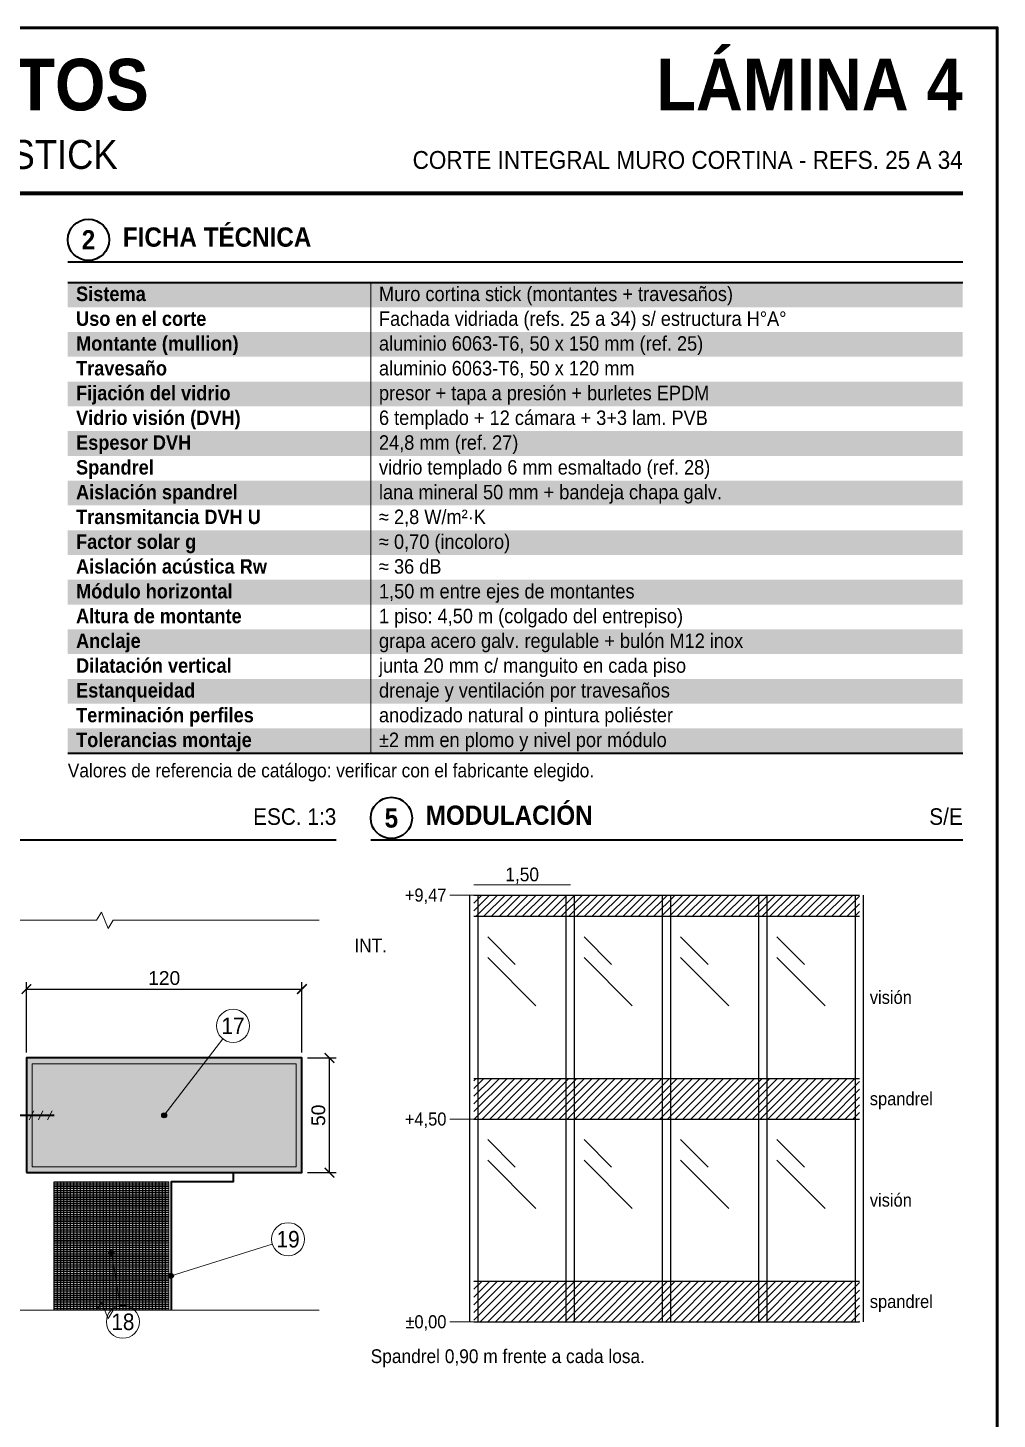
# Model space of a CAD drawing. Header units: millimetres. Extents: x 10 to 287, y 10 to 410.
# Drawn here: x 146.2 to 287, y 207.8 to 410 of the extents above; entities that cross this region are included whole.
import ezdxf
from ezdxf.enums import TextEntityAlignment as Align

# ---------------------------------------------------------------- set-up
doc = ezdxf.new("R2010")
doc.units = ezdxf.units.MM
for name, color, linetype in [('0-MARCO', 7, 'Continuous'), ('1-AISLACION', 8, 'Continuous'), ('1-ALUMINIO', 7, 'Continuous'), ('1-CHAPA', 7, 'Continuous'), ('1-CONTORNO', 7, 'Continuous'), ('1-TORNILLERIA', 7, 'Continuous'), ('1-VIDRIO', 7, 'Continuous'), ('2-COTAS', 7, 'Continuous'), ('3-REFERENCIAS', 7, 'Continuous'), ('3-TABLAS', 7, 'Continuous'), ('3-TEXTOS', 7, 'Continuous'), ('3-TITULOS', 7, 'Continuous')]:
    doc.layers.add(name, color=color, linetype=linetype)
doc.styles.add('ARIAL', font='arial.ttf')
doc.styles.add('ARIAL-NEGRITA', font='arialbd.ttf')
doc.dimstyles.new('CATALOGO', dxfattribs={"dimtxt": 2, "dimasz": 1.4, "dimexe": 1, "dimexo": 0.8, "dimgap": 0.6, "dimtad": 1, "dimdec": 0, "dimtxsty": 'ARIAL', "dimblk": 'ARCHTICK', "dimcen": 2.5, "dimclrd": 7, "dimclre": 7, "dimclrt": 7, "dimazin": 3, "dimtfac": 1, "dimtmove": 0, "dimatfit": 3, "dimarcsym": 0})

# ---------------------------------------------------------------- blocks, each defined once
blk = doc.blocks.new('_ARCHTICK')
at = {"color": 0, "linetype": 'ByBlock', "const_width": 0.15}
blk.add_lwpolyline([(-0.5, -0.5), (0.5, 0.5)], dxfattribs=at)

msp = doc.modelspace()

# ---------------------------------------------------------------- hatches: boundary and pattern name
at = {"layer": '1-AISLACION', "true_color": 0xffffff}
h = msp.add_hatch(color=7, dxfattribs=at)
h.dxf.hatch_style = 1
h.paths.add_polyline_path([(150, 223.67), (166.67, 223.67), (166.67, 242.33), (150, 242.33)])
at = {"layer": '1-AISLACION'}
h = msp.add_hatch(dxfattribs=at)
h.set_pattern_fill('INSUL', color=8, scale=0.05, angle=90)
h.paths.add_polyline_path([(150, 223.67), (166.67, 223.67), (166.67, 242.33), (150, 242.33)])
at = {"layer": '1-ALUMINIO', "true_color": 0xcdd0d4}
h = msp.add_hatch(color=254, dxfattribs=at)
h.dxf.hatch_style = 1
h.paths.add_polyline_path([(146, 243.67), (186, 243.67), (186, 260.33), (146, 260.33)])
at = {"layer": '1-ALUMINIO', "true_color": 0xffffff}
h = msp.add_hatch(color=7, dxfattribs=at)
h.dxf.hatch_style = 1
h.paths.add_polyline_path([(146.83, 244.5), (185.17, 244.5), (185.17, 259.5), (146.83, 259.5)])
at = {"layer": '1-VIDRIO'}
h = msp.add_hatch(dxfattribs=at)
h.set_pattern_fill('ANSI31', color=8, scale=0.25)
h.paths.add_polyline_path([(211, 280.92), (267, 280.92), (267, 284), (211, 284)])
h = msp.add_hatch(dxfattribs=at)
h.set_pattern_fill('ANSI31', color=8, scale=0.25)
h.paths.add_polyline_path([(211, 251.46), (267, 251.46), (267, 257.35), (211, 257.35)])
h = msp.add_hatch(dxfattribs=at)
h.set_pattern_fill('ANSI31', color=8, scale=0.25)
h.paths.add_polyline_path([(211, 222), (267, 222), (267, 227.89), (211, 227.89)])
at = {"layer": '3-REFERENCIAS'}
h = msp.add_hatch(color=256, dxfattribs=at)
h.dxf.hatch_style = 1
edge = h.paths.add_edge_path()
edge.add_arc((166, 252), 0.35, 0, 360)
h = msp.add_hatch(color=256, dxfattribs=at)
h.dxf.hatch_style = 1
edge = h.paths.add_edge_path()
edge.add_arc((158.33, 232), 0.35, 0, 360)
h = msp.add_hatch(color=256, dxfattribs=at)
h.dxf.hatch_style = 1
edge = h.paths.add_edge_path()
edge.add_arc((167, 228.67), 0.35, 0, 360)
at = {"layer": '3-TABLAS', "true_color": 0xeeeeee}
h = msp.add_hatch(color=7, dxfattribs=at)
h.dxf.hatch_style = 1
h.paths.add_polyline_path([(152, 369.4), (282, 369.4), (282, 373), (152, 373)])
h = msp.add_hatch(color=7, dxfattribs=at)
h.dxf.hatch_style = 1
h.paths.add_polyline_path([(152, 362.2), (282, 362.2), (282, 365.8), (152, 365.8)])
h = msp.add_hatch(color=7, dxfattribs=at)
h.dxf.hatch_style = 1
h.paths.add_polyline_path([(152, 355), (282, 355), (282, 358.6), (152, 358.6)])
h = msp.add_hatch(color=7, dxfattribs=at)
h.dxf.hatch_style = 1
h.paths.add_polyline_path([(152, 347.8), (282, 347.8), (282, 351.4), (152, 351.4)])
h = msp.add_hatch(color=7, dxfattribs=at)
h.dxf.hatch_style = 1
h.paths.add_polyline_path([(152, 340.6), (282, 340.6), (282, 344.2), (152, 344.2)])
h = msp.add_hatch(color=7, dxfattribs=at)
h.dxf.hatch_style = 1
h.paths.add_polyline_path([(152, 333.4), (282, 333.4), (282, 337), (152, 337)])
h = msp.add_hatch(color=7, dxfattribs=at)
h.dxf.hatch_style = 1
h.paths.add_polyline_path([(152, 326.2), (282, 326.2), (282, 329.8), (152, 329.8)])
h = msp.add_hatch(color=7, dxfattribs=at)
h.dxf.hatch_style = 1
h.paths.add_polyline_path([(152, 319), (282, 319), (282, 322.6), (152, 322.6)])
h = msp.add_hatch(color=7, dxfattribs=at)
h.dxf.hatch_style = 1
h.paths.add_polyline_path([(152, 311.8), (282, 311.8), (282, 315.4), (152, 315.4)])
h = msp.add_hatch(color=7, dxfattribs=at)
h.dxf.hatch_style = 1
h.paths.add_polyline_path([(152, 304.6), (282, 304.6), (282, 308.2), (152, 308.2)])

# ---------------------------------------------------------------- linework, layer by layer
at = {"layer": '0-MARCO', "lineweight": 50}
msp.add_lwpolyline([(10, 10), (287, 10), (287, 410), (10, 410)], close=True, dxfattribs=at)
at = {"layer": '1-AISLACION', "lineweight": 18}
msp.add_lwpolyline([(150, 223.67), (166.67, 223.67), (166.67, 242.33), (150, 242.33)], close=True, dxfattribs=at)
at = {"layer": '1-ALUMINIO', "lineweight": 25}
for points in [[(210.4, 222), (210.4, 284)], [(211, 284), (267, 284)], [(211.6, 222), (211.6, 284)], [(224.4, 222), (224.4, 284)], [(225.6, 222), (225.6, 284)], [(238.4, 222), (238.4, 284)], [(239.6, 222), (239.6, 284)], [(252.4, 222), (252.4, 284)], [(253.6, 222), (253.6, 284)], [(266.4, 222), (266.4, 284)], [(267.6, 222), (267.6, 284)], [(211, 280.92), (267, 280.92)], [(211, 257.35), (267, 257.35)], [(211, 251.46), (267, 251.46)], [(211, 227.89), (267, 227.89)], [(211, 222), (267, 222)]]:
    msp.add_lwpolyline(points, dxfattribs=at)
at = {"layer": '1-ALUMINIO', "lineweight": 35}
msp.add_lwpolyline([(146, 243.67), (186, 243.67), (186, 260.33), (146, 260.33)], close=True, dxfattribs=at)
at = {"layer": '1-ALUMINIO', "lineweight": 13}
msp.add_lwpolyline([(146.83, 244.5), (185.17, 244.5), (185.17, 259.5), (146.83, 259.5)], close=True, dxfattribs=at)
at = {"layer": '1-CHAPA', "lineweight": 35}
msp.add_lwpolyline([(176, 243.67), (176, 242.33), (167, 242.33), (167, 223.67)], dxfattribs=at)
at = {"layer": '1-CONTORNO', "lineweight": 13}
for points in [[(126.21, 280.33), (156.17, 280.33), (156.89, 281.53), (157.85, 279.13), (158.57, 280.33), (188.53, 280.33)], [(126.21, 223.67), (156.17, 223.67), (156.89, 224.87), (157.85, 222.47), (158.57, 223.67), (188.53, 223.67)]]:
    msp.add_lwpolyline(points, dxfattribs=at)
at = {"layer": '1-TORNILLERIA', "lineweight": 35}
msp.add_lwpolyline([(133.41, 252), (150, 252)], dxfattribs=at)
at = {"layer": '1-TORNILLERIA', "lineweight": 9}
for points in [[(146.39, 251.33), (147.06, 252.67)], [(147.72, 251.33), (148.39, 252.67)], [(149.06, 251.33), (149.72, 252.67)]]:
    msp.add_lwpolyline(points, dxfattribs=at)
at = {"layer": '1-VIDRIO', "lineweight": 9}
for points in [[(213, 277.92), (217, 273.92)], [(227, 277.92), (231, 273.92)], [(241, 277.92), (245, 273.92)], [(255, 277.92), (259, 273.92)], [(213, 274.92), (220, 267.92)], [(227, 274.92), (234, 267.92)], [(241, 274.92), (248, 267.92)], [(255, 274.92), (262, 267.92)], [(213, 248.46), (217, 244.46)], [(227, 248.46), (231, 244.46)], [(241, 248.46), (245, 244.46)], [(255, 248.46), (259, 244.46)], [(213, 245.46), (220, 238.46)], [(227, 245.46), (234, 238.46)], [(241, 245.46), (248, 238.46)], [(255, 245.46), (262, 238.46)]]:
    msp.add_lwpolyline(points, dxfattribs=at)
at = {"layer": '2-COTAS', "lineweight": 13}
for points in [[(211, 285.5), (225, 285.5)], [(207.5, 284), (211, 284)], [(207.5, 251.46), (211, 251.46)], [(207.5, 222), (211, 222)]]:
    msp.add_lwpolyline(points, dxfattribs=at)
at = {"layer": '3-REFERENCIAS', "lineweight": 13}
for points in [[(174.54, 263.1), (166, 252)], [(181.71, 233.28), (167, 228.67)], [(159.61, 224.37), (158.33, 232)]]:
    msp.add_lwpolyline(points, dxfattribs=at)
at = {"layer": '3-REFERENCIAS', "lineweight": 18}
for centre in [(176, 265), (184, 234), (160, 222)]:
    msp.add_circle(centre, 2.4, dxfattribs=at)
at = {"layer": '3-REFERENCIAS'}
for centre in [(166, 252), (158.33, 232), (167, 228.67)]:
    msp.add_circle(centre, 0.35, dxfattribs=at)
at = {"layer": '3-TABLAS', "lineweight": 35}
for points in [[(152, 373), (282, 373)], [(152, 304.6), (282, 304.6)]]:
    msp.add_lwpolyline(points, dxfattribs=at)
at = {"layer": '3-TABLAS', "lineweight": 13}
msp.add_lwpolyline([(196, 373), (196, 304.6)], dxfattribs=at)
at = {"layer": '3-TITULOS', "lineweight": 70}
msp.add_lwpolyline([(15, 386), (282, 386)], dxfattribs=at)
at = {"layer": '3-TITULOS', "lineweight": 35}
for points in [[(152, 376), (282, 376)], [(105, 292), (191, 292)], [(196, 292), (282, 292)]]:
    msp.add_lwpolyline(points, dxfattribs=at)
for centre in [(155, 379.2), (199, 295.2)]:
    msp.add_circle(centre, 3, dxfattribs=at)

# ---------------------------------------------------------------- texts
at = {"layer": '3-REFERENCIAS', "style": 'ARIAL', "width": 0.9}
for s, p in [('17', (176, 265)), ('19', (184, 234)), ('18', (160, 222))]:
    msp.add_text(s, height=2.4, dxfattribs=at).set_placement(p, align=Align.MIDDLE_CENTER)
at = {"layer": '3-TABLAS', "width": 0.9}
for s, style, p in [('Sistema', 'ARIAL-NEGRITA', (153.2, 370.3)), ('Muro cortina stick (montantes + travesaños)', 'ARIAL', (197.2, 370.3)), ('Uso en el corte', 'ARIAL-NEGRITA', (153.2, 366.7)), ('Fachada vidriada (refs. 25 a 34) s/ estructura H°A°', 'ARIAL', (197.2, 366.7)), ('Montante (mullion)', 'ARIAL-NEGRITA', (153.2, 363.1)), ('aluminio 6063-T6, 50 x 150 mm (ref. 25)', 'ARIAL', (197.2, 363.1)), ('Travesaño', 'ARIAL-NEGRITA', (153.2, 359.5)), ('aluminio 6063-T6, 50 x 120 mm', 'ARIAL', (197.2, 359.5)), ('Fijación del vidrio', 'ARIAL-NEGRITA', (153.2, 355.9)), ('presor + tapa a presión + burletes EPDM', 'ARIAL', (197.2, 355.9)), ('Vidrio visión (DVH)', 'ARIAL-NEGRITA', (153.2, 352.3)), ('6 templado + 12 cámara + 3+3 lam. PVB', 'ARIAL', (197.2, 352.3)), ('Espesor DVH', 'ARIAL-NEGRITA', (153.2, 348.7)), ('24,8 mm (ref. 27)', 'ARIAL', (197.2, 348.7)), ('Spandrel', 'ARIAL-NEGRITA', (153.2, 345.1)), ('vidrio templado 6 mm esmaltado (ref. 28)', 'ARIAL', (197.2, 345.1)), ('Aislación spandrel', 'ARIAL-NEGRITA', (153.2, 341.5)), ('lana mineral 50 mm + bandeja chapa galv.', 'ARIAL', (197.2, 341.5)), ('Transmitancia DVH U', 'ARIAL-NEGRITA', (153.2, 337.9)), ('≈ 2,8 W/m²·K', 'ARIAL', (197.2, 337.9)), ('Factor solar g', 'ARIAL-NEGRITA', (153.2, 334.3)), ('≈ 0,70 (incoloro)', 'ARIAL', (197.2, 334.3)), ('Aislación acústica Rw', 'ARIAL-NEGRITA', (153.2, 330.7)), ('≈ 36 dB', 'ARIAL', (197.2, 330.7)), ('Módulo horizontal', 'ARIAL-NEGRITA', (153.2, 327.1)), ('1,50 m entre ejes de montantes', 'ARIAL', (197.2, 327.1)), ('Altura de montante', 'ARIAL-NEGRITA', (153.2, 323.5)), ('1 piso: 4,50 m (colgado del entrepiso)', 'ARIAL', (197.2, 323.5)), ('Anclaje', 'ARIAL-NEGRITA', (153.2, 319.9)), ('grapa acero galv. regulable + bulón M12 inox', 'ARIAL', (197.2, 319.9)), ('Dilatación vertical', 'ARIAL-NEGRITA', (153.2, 316.3)), ('junta 20 mm c/ manguito en cada piso', 'ARIAL', (197.2, 316.3)), ('Estanqueidad', 'ARIAL-NEGRITA', (153.2, 312.7)), ('drenaje y ventilación por travesaños', 'ARIAL', (197.2, 312.7)), ('Terminación perfiles', 'ARIAL-NEGRITA', (153.2, 309.1)), ('anodizado natural o pintura poliéster', 'ARIAL', (197.2, 309.1)), ('Tolerancias montaje', 'ARIAL-NEGRITA', (153.2, 305.5)), ('±2 mm en plomo y nivel por módulo', 'ARIAL', (197.2, 305.5))]:
    msp.add_text(s, height=2.1, dxfattribs=dict(at, style=style)).set_placement(p)
at = {"layer": '3-TEXTOS', "style": 'ARIAL', "width": 0.9}
for s, p in [('Valores de referencia de catálogo: verificar con el fabricante elegido.', (152, 301.1)), ('Spandrel 0,90 m frente a cada losa.', (196, 216))]:
    msp.add_text(s, height=2, dxfattribs=at).set_placement(p)
for s, p in [('1,50', (218, 287)), ('INT.', (196, 276.67))]:
    msp.add_text(s, height=2, dxfattribs=at).set_placement(p, align=Align.MIDDLE_CENTER)
for s, p in [('+9,47', (207, 284)), ('+4,50', (207, 251.46)), ('±0,00', (207, 222))]:
    msp.add_text(s, height=1.9, dxfattribs=at).set_placement(p, align=Align.MIDDLE_RIGHT)
for s, p in [('visión', (268.5, 269.14)), ('spandrel', (268.5, 254.41)), ('visión', (268.5, 239.68)), ('spandrel', (268.5, 224.95))]:
    msp.add_text(s, height=1.9, dxfattribs=at).set_placement(p, align=Align.MIDDLE_LEFT)
at = {"layer": '3-TITULOS', "width": 0.9}
for s, height, style, p in [('CATÁLOGO DE CERRAMIENTOS', 7.5, 'ARIAL-NEGRITA', (15, 398)), ('VIDRIADOS  |  MURO CORTINA DE ALUMINIO TIPO STICK', 4.2, 'ARIAL', (15, 389.5)), ('FICHA TÉCNICA', 2.8, 'ARIAL-NEGRITA', (160, 378.2)), ('MODULACIÓN', 2.8, 'ARIAL-NEGRITA', (204, 294.2))]:
    msp.add_text(s, height=height, dxfattribs=dict(at, style=style)).set_placement(p)
for s, height, style, p in [('LÁMINA 4', 7.5, 'ARIAL-NEGRITA', (282, 398)), ('CORTE INTEGRAL MURO CORTINA - REFS. 25 A 34', 2.6, 'ARIAL', (282, 389.5)), ('ESC. 1:3', 2.4, 'ARIAL', (191, 294.2)), ('S/E', 2.4, 'ARIAL', (282, 294.2))]:
    msp.add_text(s, height=height, dxfattribs=dict(at, style=style)).set_placement(p, align=Align.RIGHT)
at = {"layer": '3-TITULOS', "style": 'ARIAL-NEGRITA', "width": 0.9}
for s, p in [('2', (155, 379.2)), ('5', (199, 295.2))]:
    msp.add_text(s, height=2.8, dxfattribs=at).set_placement(p, align=Align.MIDDLE_CENTER)

# ---------------------------------------------------------------- dimensions: what is measured, and where the dimension line sits
at = {"layer": '2-COTAS'}
msp.add_linear_dim(base=(146, 270.33), p1=(146, 260.33), p2=(186, 260.33), text='120', dimstyle='CATALOGO', override={"dimlfac": 3}, dxfattribs=at).render()
msp.add_linear_dim(base=(190, 243.67), p1=(186, 243.67), p2=(186, 260.33), angle=90, text='50', dimstyle='CATALOGO', override={"dimlfac": 3}, dxfattribs=at).render()

doc.saveas('drawing.dxf')
